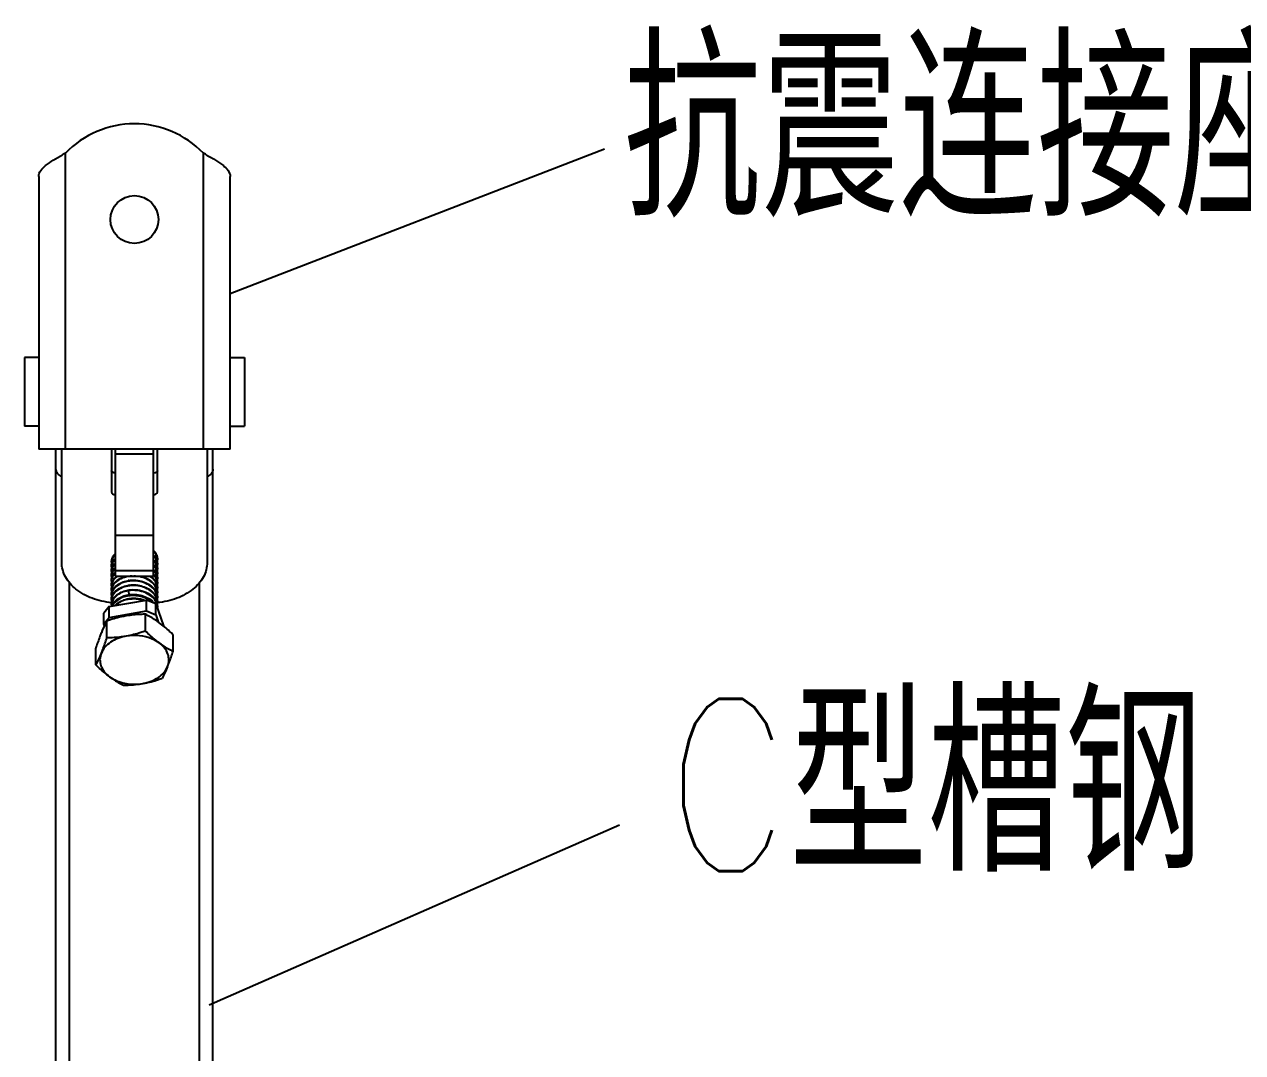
# Model space of a CAD drawing. Extents: x 27938 to 1507990, y 110129 to 923079.
# Drawn here: x 643676 to 646507, y 360611 to 363000 of the extents above; entities that cross this region are included whole.
import ezdxf

# ---------------------------------------------------------------- set-up
doc = ezdxf.new("R2010")
doc.units = 0
doc.header["$LTSCALE"] = 1000
doc.header["$MEASUREMENT"] = 0
doc.layers.add('W_DIM', color=4, linetype='Continuous')
doc.styles.get("Standard").update_dxf_attribs({"font": 'gbenor.shx', "bigfont": 'gbcbig.shx'})
doc.styles.add('wwp100', font='txt.shx', dxfattribs={"width": 0.7, "height": 400, "bigfont": 'hztxt.shx'})
doc.dimstyles.get("Standard").update_dxf_attribs({"dimtxt": 0.18, "dimasz": 0.18, "dimexe": 0.18, "dimexo": 0.0625, "dimgap": 0.09, "dimtad": 0, "dimtih": 1, "dimtoh": 1, "dimdec": 4, "dimzin": 0, "dimdsep": 46, "dimtxsty": 'Standard', "dimcen": 0.09, "dimadec": 0, "dimazin": 0, "dimtfac": 1, "dimtdec": 4, "dimtofl": 0, "dimtmove": 0, "dimatfit": 3, "dimfxl": 1, "dimtolj": 1, "dimtzin": 0, "dimarcsym": 0})

msp = doc.modelspace()

# ---------------------------------------------------------------- linework, layer by layer
at = {"linetype": 'Continuous'}
for p, q in [((643771.4, 362012.9), (643771.4, 362701.1)), ((644091.7, 362012.9), (644091.7, 362701.1)), ((643709.1, 362646.6), (643709.1, 362012.9)), ((644154, 362012.9), (644154, 362646.6)), ((643709.1, 362226.4), (643675.7, 362226.4)), ((644154, 362226.4), (644187.3, 362226.4)), ((643709.1, 362066.3), (643675.7, 362066.3)), ((644154, 362066.3), (644187.3, 362066.3)), ((644154, 362012.9), (643709.1, 362012.9)), ((643749.1, 359216.2), (643749.1, 362012.9)), ((643762.5, 361750), (643762.5, 362012.9)), ((643878.1, 362012.9), (643878.1, 361913.6)), ((643887, 362012.9), (643887, 361718.1)), ((643887, 362002.1), (643976, 362002.1)), ((643976, 361718.1), (643976, 362012.9)), ((643984.9, 361913.6), (643984.9, 362012.9)), ((644100.6, 362012.9), (644100.6, 361750)), ((644113.9, 359216.2), (644113.9, 362012.9)), ((643887, 361813.4), (643976, 361813.4)), ((643887, 361731.1), (643976, 361731.1)), ((643780.3, 359347.8), (643780.3, 361703.4)), ((643887, 361718.1), (643976, 361718.1)), ((644082.8, 359347.8), (644082.8, 361703.4)), ((643917.2, 361684.2), (643919.4, 361675)), ((643873.1, 361647.5), (643860.1, 361632.2)), ((643873.1, 361647.5), (643959.5, 361662.6)), ((643873.1, 361622.3), (643873.1, 361647.5)), ((643981.1, 361653.4), (643959.5, 361662.6)), ((643959.5, 361637.4), (643959.5, 361662.6)), ((643981.1, 361653.4), (643998.9, 361602.4)), ((643981.1, 361628.2), (643981.1, 361653.4)), ((643860.1, 361607.1), (643860.1, 361632.2)), ((643860.1, 361607.1), (643873.1, 361622.3)), ((643873.1, 361622.3), (643959.5, 361637.4)), ((643957.2, 361590.4), (643957.2, 361629.4)), ((643959.5, 361637.4), (643981.1, 361628.2)), ((643981.1, 361628.2), (643986.9, 361611.6)), ((643861.7, 361602.5), (643860.1, 361607.1)), ((643867.4, 361574.7), (643867.4, 361613.7)), ((644021.3, 361543.3), (644021.3, 361582.3)), ((643841.8, 361511.9), (643841.8, 361550.9))]:
    msp.add_line(p, q, dxfattribs=at)
for p, q in [((643675.7, 362226.4), (643675.7, 362066.3)), ((644187.3, 362226.4), (644187.3, 362066.3))]:
    msp.add_line(p, q)
msp.add_circle((643931.5, 362546.7), 55.6, dxfattribs=at)
for centre, radius, start, end in [((643931.5, 362546.7), 222.4, 43.9455, 136.0545), ((643937.6, 362388.4), 354.2, 117.9978, 119.2622), ((643925.4, 362388.4), 354.2, 60.7378, 62.0022), ((643913, 361733.6), 36.6, 135.4665, 138.8015), ((643944.8, 361748.9), 41.7, 41.2696, 41.5925), ((643945.2, 361750.6), 41.2, 39.7045, 41.528), ((643953.3, 361754.2), 31.7, 18.4603, 20.6754), ((643953.8, 361755.7), 31.1, 15.9619, 18.4588), ((643902.4, 361749.2), 24.3, 176.7735, 180.0108), ((643902.7, 361749.2), 24.6, 180.0526, 191.0446), ((643902.4, 361738.2), 24.3, 176.7894, 180.0075), ((643902.7, 361738.2), 24.5, 180.049, 190.9977), ((643913, 361722.6), 36.6, 135.4871, 138.7938), ((643913, 361711.6), 36.6, 135.4659, 138.8093), ((643945.5, 361706.8), 40.8, 38.3867, 41.6033), ((643945.1, 361705.2), 41.3, 39.969, 41.5624), ((643953.3, 361743.2), 31.7, 18.4602, 20.6744), ((643953.3, 361732.2), 31.7, 18.4602, 20.6742), ((643953.3, 361721.2), 31.7, 18.4603, 20.6751), ((643953.8, 361744.7), 31.1, 15.9611, 18.4587), ((643953.8, 361733.7), 31.1, 15.9615, 18.4587), ((643953.8, 361722.7), 31.1, 15.9624, 18.4588), ((643955.4, 361754.7), 29.5, 350.0725, 359.9827), ((643955.4, 361743.7), 29.5, 350.1241, 359.9724), ((643955.4, 361732.7), 29.5, 350.1633, 359.9862), ((643955.6, 361754.7), 29.3, 2.6981, 5.2477), ((643955.7, 361754.7), 29.2, 0.008, 2.6973), ((643955.7, 361743.7), 29.2, 359.9975, 2.695), ((643955.7, 361732.7), 29.2, 0.011, 2.6839), ((643902.4, 361727.2), 24.3, 176.785, 179.9983), ((643902.7, 361727.2), 24.6, 180.0405, 191.0531), ((643902.4, 361716.2), 24.3, 176.7769, 180.0081), ((643902.7, 361716.2), 24.5, 180.0497, 191.0016), ((643902.4, 361705.2), 24.3, 176.7867, 180.0021), ((643902.7, 361705.2), 24.5, 180.0437, 191.0051), ((643913, 361700.6), 36.6, 135.4702, 138.7951), ((643913.8, 361688.8), 37.7, 132.2645, 138.752), ((643916.1, 361686.3), 41.1, 129.2284, 132.3075), ((643928.6, 361649.6), 59.1, 98.9818, 101.0323), ((643945.7, 361694.6), 40.6, 37.6353, 41.5837), ((643953.3, 361710.1), 31.7, 18.4602, 20.6743), ((643953.3, 361699.1), 31.7, 18.4602, 20.6747), ((643953.8, 361711.7), 31.1, 15.9612, 18.4587), ((643953.8, 361700.7), 31.1, 15.9616, 18.4587), ((643955.4, 361721.7), 29.5, 350.0816, 359.9797), ((643955.4, 361710.7), 29.5, 350.141, 359.976), ((643955.6, 361721.7), 29.3, 2.6985, 5.2581), ((643955.6, 361699.7), 29.3, 2.6886, 5.2518), ((643955.7, 361721.7), 29.2, 0.005, 2.6978), ((643955.7, 361710.7), 29.2, 0.0011, 2.692), ((643902.4, 361694.2), 24.3, 176.7795, 180.0015), ((643902.7, 361694.2), 24.6, 180.0437, 191.062), ((643902.4, 361683.2), 24.3, 176.7801, 180.0075), ((643902.7, 361683.2), 24.5, 180.049, 190.9954), ((643928.5, 361617.2), 58.5, 100.5055, 101.18), ((643928.7, 361603.9), 71.7, 97.4386, 99.2614), ((643928.6, 361616.6), 59.1, 98.9052, 100.5042), ((643928.6, 361638.3), 59.4, 99.0333, 99.9567), ((643929.1, 361634.6), 63.2, 82.211, 82.5185), ((643953.3, 361688.1), 31.7, 18.4603, 20.6749), ((643953.3, 361677.1), 31.7, 18.4602, 20.6741), ((643953.3, 361666.1), 31.7, 18.4602, 20.6754), ((643953.8, 361689.7), 31.1, 15.9612, 18.4587), ((643953.6, 361678.6), 31.3, 18.117, 18.456), ((643953.8, 361667.7), 31.1, 15.9619, 18.4587), ((643953.9, 361678.7), 31.1, 15.9641, 18.119), ((643955.4, 361699.7), 29.5, 350.0747, 359.9827), ((643955.4, 361688.7), 29.5, 350.395, 359.9755), ((643955.4, 361677.7), 29.5, 350.1504, 359.9814), ((643955.7, 361699.7), 29.2, 0.008, 2.6878), ((643955.7, 361688.7), 29.2, 0.0004, 2.6959), ((643955.7, 361677.7), 29.2, 0.0063, 2.6857), ((643902.4, 361672.2), 24.3, 176.7856, 179.9966), ((643902.7, 361672.2), 24.5, 180.0384, 191.0179), ((643902.4, 361661.1), 24.3, 176.7743, 180.0077), ((643902.7, 361661.2), 24.6, 180.0498, 191.0645), ((643902.4, 361650.1), 24.3, 176.7845, 184.2112), ((643953.3, 361655.1), 31.7, 18.4602, 20.6746), ((643953.1, 361644), 31.8, 18.4202, 20.7394), ((643953.8, 361656.7), 31.1, 15.9611, 18.4587), ((643953.8, 361645.6), 31.1, 15.8298, 18.459), ((643955.4, 361666.7), 29.5, 350.0711, 359.9827), ((643955.4, 361655.7), 29.5, 350.1078, 359.9722), ((643955.6, 361666.7), 29.3, 2.6938, 5.2451), ((643955.5, 361644.5), 29.4, 2.8574, 5.2194), ((643955.7, 361666.7), 29.2, 0.008, 2.693), ((643955.7, 361655.6), 29.2, 359.9973, 2.6949), ((643955.5, 361644.5), 29.4, 0.0081, 2.8567), ((643955.5, 361644.5), 29.4, 356.5315, 0.0065)]:
    msp.add_arc(centre, radius, start, end, dxfattribs=at)
for points, knots in [([(643709.1, 362646.6), (643709.1, 362656.6), (643722.8, 362671.6), (643743.5, 362685.4), (643757.2, 362693.3), (643764.5, 362697.4)], [0, 0, 0, 0, 0.388881, 0.673899, 1, 1, 1, 1]), ([(644098.5, 362697.4), (644105.8, 362693.3), (644119.6, 362685.4), (644140.3, 362671.6), (644154, 362656.6), (644154, 362646.6)], [0, 0, 0, 0, 0.326101, 0.611119, 1, 1, 1, 1]), ([(643762.4, 361949), (643758.6, 361950.9), (643752.1, 361955.6), (643749.1, 361963.5), (643749.1, 361967)], [0, 0, 0, 0, 0.538137, 1, 1, 1, 1]), ([(643887, 361957.6), (643884.8, 361957.6), (643880.8, 361958.4), (643878.1, 361962.2), (643878.1, 361963.9)], [0, 0, 0, 0, 0.559761, 1, 1, 1, 1]), ([(643984.9, 361963.9), (643984.9, 361962.2), (643982.3, 361958.4), (643978.2, 361957.6), (643976, 361957.6)], [0, 0, 0, 0, 0.440239, 1, 1, 1, 1]), ([(644113.9, 361967), (644113.9, 361963.5), (644110.9, 361955.6), (644104.4, 361950.9), (644100.7, 361949)], [0, 0, 0, 0, 0.461863, 1, 1, 1, 1]), ([(643878.1, 361913.6), (643878.1, 361911.9), (643880.8, 361908.1), (643884.8, 361907.3), (643887, 361907.3)], [0, 0, 0, 0, 0.440239, 1, 1, 1, 1]), ([(643976, 361907.3), (643978.2, 361907.3), (643982.3, 361908.1), (643984.9, 361911.9), (643984.9, 361913.6)], [0, 0, 0, 0, 0.559761, 1, 1, 1, 1]), ([(643878.1, 361750.6), (643878.1, 361754.1), (643879.8, 361761.5), (643884.2, 361767.6), (643886.9, 361770.3)], [0, 0, 0, 0, 0.479607, 1, 1, 1, 1]), ([(643886.9, 361768.9), (643884.4, 361766.4), (643880.2, 361760.7), (643878.4, 361753.9), (643878.2, 361750.6)], [0, 0, 0, 0, 0.520009, 1, 1, 1, 1]), ([(643982.9, 361754.4), (643982.6, 361755.4), (643980.8, 361759.4), (643978.2, 361763.1), (643976, 361765.6)], [0, 0, 0, 0, 0.242549, 1, 1, 1, 1]), ([(643976.1, 361766.9), (643976.9, 361766), (643979.9, 361762.3), (643982.2, 361758), (643983.3, 361754.6)], [0, 0, 0, 0, 0.25985, 1, 1, 1, 1]), ([(643982.9, 361765.4), (643982.6, 361766.4), (643980.8, 361770.3), (643978.3, 361774), (643976.2, 361776.4)], [0, 0, 0, 0, 0.242679, 1, 1, 1, 1]), ([(643976.9, 361776.9), (643977.6, 361776.1), (643980.3, 361772.6), (643982.3, 361768.7), (643983.3, 361765.6)], [0, 0, 0, 0, 0.25881, 1, 1, 1, 1]), ([(643878.7, 361656.4), (643863.2, 361657.8), (643833.6, 361664.3), (643795.5, 361684.8), (643769.2, 361714.1), (643762.5, 361738.5), (643762.5, 361750)], [0, 0, 0, 0, 0.288185, 0.553327, 0.788006, 1, 1, 1, 1]), ([(643878.1, 361739.6), (643878.1, 361742.8), (643879.5, 361749.5), (643883.2, 361755.2), (643885.4, 361757.7)], [0, 0, 0, 0, 0.482588, 1, 1, 1, 1]), ([(643878.1, 361728.6), (643878.1, 361731.8), (643879.5, 361738.5), (643883.2, 361744.1), (643885.4, 361746.7)], [0, 0, 0, 0, 0.482583, 1, 1, 1, 1]), ([(643878.1, 361717.6), (643878.1, 361720.8), (643879.5, 361727.5), (643883.2, 361733.1), (643885.4, 361735.7)], [0, 0, 0, 0, 0.482587, 1, 1, 1, 1]), ([(643886.9, 361757.9), (643884.4, 361755.4), (643880.2, 361749.7), (643878.4, 361742.9), (643878.2, 361739.6)], [0, 0, 0, 0, 0.519993, 1, 1, 1, 1]), ([(643886.9, 361746.9), (643884.4, 361744.4), (643880.2, 361738.7), (643878.4, 361731.9), (643878.2, 361728.6)], [0, 0, 0, 0, 0.52002, 1, 1, 1, 1]), ([(643886.9, 361735.9), (643884.4, 361733.3), (643880.2, 361727.7), (643878.4, 361720.9), (643878.2, 361717.6)], [0, 0, 0, 0, 0.520002, 1, 1, 1, 1]), ([(643976, 361755.9), (643976.9, 361755), (643979.9, 361751.3), (643982.2, 361746.9), (643983.3, 361743.6)], [0, 0, 0, 0, 0.25988, 1, 1, 1, 1]), ([(643982.9, 361743.4), (643982.6, 361744.4), (643980.8, 361748.4), (643978.2, 361752.1), (643976, 361754.6)], [0, 0, 0, 0, 0.242552, 1, 1, 1, 1]), ([(643976, 361744.9), (643976.9, 361744), (643979.9, 361740.3), (643982.2, 361735.9), (643983.3, 361732.6)], [0, 0, 0, 0, 0.259876, 1, 1, 1, 1]), ([(643982.9, 361732.3), (643982.6, 361733.3), (643980.8, 361737.4), (643978.2, 361741.1), (643976, 361743.6)], [0, 0, 0, 0, 0.242544, 1, 1, 1, 1]), ([(643982.9, 361721.3), (643982.6, 361722.2), (643981, 361725.9), (643978.7, 361729.3), (643976.8, 361731.7)], [0, 0, 0, 0, 0.243219, 1, 1, 1, 1]), ([(643977.5, 361732.2), (643978.1, 361731.4), (643980.5, 361728.1), (643982.4, 361724.4), (643983.3, 361721.6)], [0, 0, 0, 0, 0.258068, 1, 1, 1, 1]), ([(644100.6, 361750), (644100.6, 361738.6), (644093.9, 361714.2), (644067.7, 361684.9), (644029.8, 361664.4), (644000.3, 361657.9), (643984.9, 361656.5)], [0, 0, 0, 0, 0.212085, 0.446759, 0.711828, 1, 1, 1, 1]), ([(643878.1, 361706.6), (643878.1, 361709.8), (643879.5, 361716.4), (643883.2, 361722.1), (643885.4, 361724.7)], [0, 0, 0, 0, 0.482586, 1, 1, 1, 1]), ([(643878.1, 361695.5), (643878.1, 361698.7), (643879.5, 361705.4), (643883.2, 361711.1), (643885.4, 361713.7)], [0, 0, 0, 0, 0.482585, 1, 1, 1, 1]), ([(643878.1, 361684.5), (643878.1, 361687.7), (643879.5, 361694.4), (643883.2, 361700.1), (643885.4, 361702.7)], [0, 0, 0, 0, 0.482588, 1, 1, 1, 1]), ([(643886.9, 361724.9), (643884.4, 361722.3), (643880.2, 361716.7), (643878.4, 361709.8), (643878.2, 361706.6)], [0, 0, 0, 0, 0.520001, 1, 1, 1, 1]), ([(643891.9, 361718.2), (643888, 361715.4), (643881.5, 361708.8), (643878.4, 361699.8), (643878.2, 361695.5)], [0, 0, 0, 0, 0.52908, 1, 1, 1, 1]), ([(643926.6, 361718.2), (643920.4, 361718), (643908.4, 361716.1), (643892.9, 361709), (643881.7, 361698.3), (643878.4, 361688.9), (643878.2, 361684.5)], [0, 0, 0, 0, 0.291873, 0.559175, 0.79302, 1, 1, 1, 1]), ([(643982.9, 361677.3), (643981.2, 361682), (643975, 361691), (643961.2, 361700.7), (643944, 361706.5), (643925.4, 361707.9), (643907.5, 361704.8), (643892.4, 361697.6), (643881.6, 361687), (643878.4, 361677.8), (643878.2, 361673.5)], [0, 0, 0, 0, 0.114222, 0.241564, 0.380183, 0.523375, 0.662466, 0.789658, 0.901085, 1, 1, 1, 1]), ([(643885.4, 361702.7), (643887.1, 361704.6), (643895.5, 361712.3), (643906.5, 361716.6), (643915, 361718.2)], [0, 0, 0, 0, 0.228177, 1, 1, 1, 1]), ([(643885.4, 361691.7), (643891.3, 361698.4), (643904.5, 361705.5), (643923.5, 361708.9), (643939.2, 361708.4), (643954.2, 361704.8), (643967.4, 361698.2), (643977.6, 361689.1), (643982, 361681.4), (643983.3, 361677.5)], [0, 0, 0, 0, 0.235001, 0.369196, 0.507414, 0.643709, 0.772807, 0.891505, 1, 1, 1, 1]), ([(643919.4, 361708), (643921.3, 361708.3), (643929, 361709.2), (643936.8, 361708.6), (643942.5, 361707.3)], [0, 0, 0, 0, 0.247797, 1, 1, 1, 1]), ([(643982.9, 361688.3), (643981.3, 361692.7), (643975.7, 361701.2), (643963, 361710.6), (643947.3, 361716.7), (643935.7, 361718.1), (643929.8, 361718.2)], [0, 0, 0, 0, 0.218898, 0.461373, 0.725247, 1, 1, 1, 1]), ([(643943.2, 361718.2), (643947.9, 361717.3), (643957, 361714.7), (643968.9, 361708.1), (643978.1, 361699.3), (643982.1, 361692.2), (643983.3, 361688.5)], [0, 0, 0, 0, 0.276521, 0.537648, 0.778453, 1, 1, 1, 1]), ([(643982.9, 361699.3), (643981.5, 361703), (643977.1, 361710.3), (643970.8, 361715.8), (643967.2, 361718.2)], [0, 0, 0, 0, 0.478395, 1, 1, 1, 1]), ([(643969.2, 361718.1), (643972.5, 361715.7), (643978.3, 361710.2), (643982.1, 361703.1), (643983.3, 361699.5)], [0, 0, 0, 0, 0.520421, 1, 1, 1, 1]), ([(643976, 361722.9), (643976.9, 361722), (643979.9, 361718.2), (643982.2, 361713.9), (643983.3, 361710.5)], [0, 0, 0, 0, 0.259878, 1, 1, 1, 1]), ([(643982.9, 361710.3), (643982.6, 361711.1), (643981.3, 361714.3), (643979.4, 361717.3), (643977.8, 361719.4)], [0, 0, 0, 0, 0.244171, 1, 1, 1, 1]), ([(643878.1, 361673.5), (643878.1, 361676.7), (643879.5, 361683.4), (643883.2, 361689.1), (643885.4, 361691.7)], [0, 0, 0, 0, 0.482586, 1, 1, 1, 1]), ([(643878.1, 361662.5), (643878.1, 361665.7), (643879.5, 361672.4), (643883.2, 361678.1), (643885.4, 361680.7)], [0, 0, 0, 0, 0.482586, 1, 1, 1, 1]), ([(643982.9, 361666.3), (643981.2, 361671), (643975, 361680), (643961.2, 361689.7), (643944, 361695.5), (643925.4, 361696.9), (643907.5, 361693.8), (643892.4, 361686.6), (643881.6, 361676), (643878.4, 361666.8), (643878.2, 361662.5)], [0, 0, 0, 0, 0.11422, 0.241557, 0.38018, 0.523371, 0.662464, 0.789655, 0.901082, 1, 1, 1, 1]), ([(643917.2, 361684.2), (643912, 361683.4), (643902.1, 361680.6), (643889.6, 361673.3), (643880.9, 361663.4), (643878.4, 361655.3), (643878.2, 361651.5)], [0, 0, 0, 0, 0.290521, 0.554658, 0.788516, 1, 1, 1, 1]), ([(643885.4, 361680.7), (643891.3, 361687.4), (643904.5, 361694.5), (643923.5, 361697.9), (643939.2, 361697.4), (643954.2, 361693.8), (643967.4, 361687.2), (643977.6, 361678.1), (643982, 361670.4), (643983.3, 361666.5)], [0, 0, 0, 0, 0.234995, 0.369193, 0.507415, 0.643708, 0.772808, 0.891506, 1, 1, 1, 1]), ([(643885.4, 361669.6), (643887.2, 361671.7), (643896.1, 361679.7), (643907.8, 361684), (643916.9, 361685.5)], [0, 0, 0, 0, 0.22749, 1, 1, 1, 1]), ([(643885.4, 361658.6), (643887.2, 361660.7), (643896.1, 361668.8), (643908, 361673.1), (643917.2, 361674.6)], [0, 0, 0, 0, 0.227377, 1, 1, 1, 1]), ([(643916, 361685.4), (643918.2, 361685.9), (643927.4, 361687.3), (643936.9, 361686.7), (643943.7, 361685)], [0, 0, 0, 0, 0.246468, 1, 1, 1, 1]), ([(643916.9, 361685.5), (643923.9, 361686.7), (643938.1, 361687), (643958.2, 361681.7), (643974.5, 361671.3), (643981.5, 361660.9), (643983.3, 361655.5)], [0, 0, 0, 0, 0.271171, 0.538307, 0.783282, 1, 1, 1, 1]), ([(643982.9, 361655.3), (643980.9, 361660.5), (643973.7, 361670.5), (643957.6, 361680.5), (643937.9, 361685.6), (643924, 361685.3), (643917.2, 361684.2)], [0, 0, 0, 0, 0.217951, 0.46337, 0.729831, 1, 1, 1, 1]), ([(643919.3, 361697), (643920.8, 361697.2), (643926.8, 361698), (643932.8, 361697.8), (643937.3, 361697.2)], [0, 0, 0, 0, 0.247252, 1, 1, 1, 1]), ([(643919.4, 361674.9), (643930.5, 361676.4), (643952.2, 361674.5), (643971.4, 361662.9), (643977.6, 361655)], [0, 0, 0, 0, 0.526254, 1, 1, 1, 1]), ([(643919.4, 361675), (643921.4, 361675.3), (643929.3, 361676.2), (643937.4, 361675.5), (643943.3, 361674.1)], [0, 0, 0, 0, 0.247915, 1, 1, 1, 1]), ([(643878.1, 361651.5), (643878.1, 361654.7), (643879.5, 361661.4), (643883.2, 361667.1), (643885.4, 361669.6)], [0, 0, 0, 0, 0.482589, 1, 1, 1, 1]), ([(643879.5, 361648.6), (643879.8, 361649.5), (643881.3, 361653.1), (643883.5, 361656.4), (643885.4, 361658.6)], [0, 0, 0, 0, 0.241445, 1, 1, 1, 1]), ([(643972.9, 361657), (643966.5, 361663.1), (643953.8, 361669.6), (643935.6, 361673), (643921.3, 361673.1), (643907.7, 361670.4), (643892.7, 361664.1), (643883.5, 361655.5), (643880.4, 361648.8)], [0, 0, 0, 0, 0.255096, 0.39268, 0.530602, 0.663916, 0.788307, 1, 1, 1, 1]), ([(643886.7, 361649.9), (643894.5, 361658), (643911.9, 361665.3), (643935.6, 361666.3), (643948.1, 361663.7), (643954, 361661.6)], [0, 0, 0, 0, 0.470214, 0.736055, 1, 1, 1, 1]), ([(643902.1, 361660.4), (643905.9, 361662.4), (643923, 361668.7), (643942.7, 361667.2), (643955.3, 361661.9)], [0, 0, 0, 0, 0.239303, 1, 1, 1, 1]), ([(643912.3, 361625.7), (643908.5, 361625), (643893.3, 361622), (643878.4, 361617.5), (643867.4, 361613.7)], [0, 0, 0, 0, 0.248499, 1, 1, 1, 1]), ([(643957.2, 361629.4), (643953.5, 361629.4), (643938.5, 361629.1), (643923.4, 361627.6), (643912.3, 361625.7)], [0, 0, 0, 0, 0.246121, 1, 1, 1, 1]), ([(643989.2, 361609.9), (643986.6, 361611.9), (643976.3, 361619.1), (643965.4, 361625.3), (643957.2, 361629.4)], [0, 0, 0, 0, 0.263099, 1, 1, 1, 1]), ([(643867.4, 361613.7), (643866.3, 361611.7), (643861.7, 361602.8), (643857.5, 361593.6), (643854.6, 361586.4)], [0, 0, 0, 0, 0.226572, 1, 1, 1, 1]), ([(643957.2, 361590.4), (643953.5, 361589.1), (643938.8, 361584.3), (643923.7, 361580.5), (643912.3, 361578.5)], [0, 0, 0, 0, 0.251163, 1, 1, 1, 1]), ([(643989.2, 361562.8), (643986.5, 361564.8), (643975.3, 361573.4), (643964.9, 361582.9), (643957.2, 361590.4)], [0, 0, 0, 0, 0.240981, 1, 1, 1, 1]), ([(644021.3, 361582.3), (644018.7, 361584.8), (644008.4, 361594.6), (643997.7, 361603.7), (643989.2, 361609.9)], [0, 0, 0, 0, 0.257895, 1, 1, 1, 1]), ([(643854.6, 361586.4), (643853.5, 361583.7), (643848.9, 361572), (643844.8, 361560.1), (643841.8, 361550.9)], [0, 0, 0, 0, 0.233658, 1, 1, 1, 1]), ([(643912.3, 361578.5), (643905.7, 361577.3), (643893, 361573.9), (643876, 361565.2), (643862.7, 361553.7), (643856.6, 361544.1), (643854.6, 361539.2)], [0, 0, 0, 0, 0.27851, 0.540172, 0.780428, 1, 1, 1, 1]), ([(643854.6, 361539.2), (643855.7, 361541.9), (643860.3, 361553.6), (643864.4, 361565.5), (643867.4, 361574.7)], [0, 0, 0, 0, 0.233658, 1, 1, 1, 1]), ([(643912.3, 361578.5), (643908.5, 361577.8), (643893.7, 361575.6), (643878.6, 361574.8), (643867.4, 361574.7)], [0, 0, 0, 0, 0.254083, 1, 1, 1, 1]), ([(643989.2, 361562.8), (643984.2, 361566.5), (643960.8, 361579.4), (643932.3, 361582), (643912.3, 361578.5)], [0, 0, 0, 0, 0.235366, 1, 1, 1, 1]), ([(644008.4, 361507.8), (644010.3, 361512.4), (644012.5, 361522.4), (644010, 361537.7), (644002, 361551.8), (643993.8, 361559.4), (643989.2, 361562.8)], [0, 0, 0, 0, 0.238229, 0.47528, 0.726056, 1, 1, 1, 1]), ([(643989.2, 361562.8), (643991.9, 361560.8), (644002.1, 361553.6), (644013, 361547.4), (644021.3, 361543.3)], [0, 0, 0, 0, 0.263099, 1, 1, 1, 1]), ([(643854.6, 361539.2), (643853.5, 361536.6), (643849.6, 361527.4), (643845.2, 361518.3), (643841.8, 361511.9)], [0, 0, 0, 0, 0.275005, 1, 1, 1, 1]), ([(643854.6, 361539.2), (643852.7, 361534.6), (643850.5, 361524.6), (643853, 361509.3), (643861.1, 361495.2), (643869.2, 361487.6), (643873.8, 361484.2)], [0, 0, 0, 0, 0.238229, 0.47528, 0.726056, 1, 1, 1, 1]), ([(644008.4, 361507.8), (644009.6, 361510.5), (644014.2, 361522.2), (644018.3, 361534.1), (644021.3, 361543.3)], [0, 0, 0, 0, 0.233658, 1, 1, 1, 1]), ([(643873.8, 361484.2), (643871.1, 361486.3), (643859.9, 361494.9), (643849.4, 361504.4), (643841.8, 361511.9)], [0, 0, 0, 0, 0.240981, 1, 1, 1, 1]), ([(643950.7, 361468.5), (643957.4, 361469.7), (643970.1, 361473.1), (643987, 361481.8), (644000.4, 361493.3), (644006.4, 361502.9), (644008.4, 361507.8)], [0, 0, 0, 0, 0.27851, 0.540172, 0.780428, 1, 1, 1, 1]), ([(644008.4, 361507.8), (644007.4, 361505.2), (644003.5, 361496), (643999.1, 361486.9), (643995.6, 361480.5)], [0, 0, 0, 0, 0.275005, 1, 1, 1, 1]), ([(643873.8, 361484.2), (643876.5, 361482.3), (643886.7, 361475.1), (643897.6, 361468.9), (643905.9, 361464.8)], [0, 0, 0, 0, 0.263099, 1, 1, 1, 1]), ([(643873.8, 361484.2), (643878.8, 361480.5), (643902.2, 361467.6), (643930.7, 361465), (643950.7, 361468.5)], [0, 0, 0, 0, 0.235366, 1, 1, 1, 1]), ([(643950.7, 361468.5), (643954.5, 361469.2), (643969.7, 361472.2), (643984.6, 361476.7), (643995.6, 361480.5)], [0, 0, 0, 0, 0.248499, 1, 1, 1, 1]), ([(643905.9, 361464.8), (643909.6, 361464.8), (643924.6, 361465.1), (643939.6, 361466.6), (643950.7, 361468.5)], [0, 0, 0, 0, 0.246121, 1, 1, 1, 1])]:
    msp.add_open_spline(points, degree=3, knots=knots, dxfattribs=at)
for points in [[(643984.8, 361757.4), (643984.6, 361759.7), (643984.1, 361762), (643983.3, 361764.2)], [(643983.7, 361764.3), (643984.5, 361761.6), (643984.9, 361758.9), (643984.9, 361756.1)], [(643984.9, 361745.1), (643984.7, 361747.8), (643984.2, 361750.6), (643983.3, 361753.2)], [(643984.9, 361734.1), (643984.7, 361736.8), (643984.2, 361739.6), (643983.3, 361742.2)], [(643984.8, 361724.4), (643984.6, 361726.7), (643984.1, 361729), (643983.3, 361731.2)], [(643983.7, 361753.3), (643984.5, 361750.6), (643984.9, 361747.9), (643984.9, 361745.1)], [(643983.7, 361742.3), (643984.5, 361739.6), (643984.9, 361736.8), (643984.9, 361734.1)], [(643983.7, 361731.3), (643984.5, 361728.6), (643984.9, 361725.8), (643984.9, 361723.1)], [(643984.9, 361712.1), (643984.7, 361714.8), (643984.2, 361717.6), (643983.3, 361720.2)], [(643984.8, 361702.4), (643984.6, 361704.7), (643984.1, 361707), (643983.3, 361709.2)], [(643983.7, 361720.3), (643984.5, 361717.6), (643984.9, 361714.8), (643984.9, 361712.1)], [(643983.7, 361709.2), (643984.5, 361706.6), (643984.9, 361703.8), (643984.9, 361701.1)], [(643984.9, 361690), (643984.7, 361692.8), (643984.2, 361695.5), (643983.3, 361698.2)], [(643984.9, 361679), (643984.7, 361681.8), (643984.2, 361684.5), (643983.3, 361687.1)], [(643984.8, 361669.3), (643984.6, 361671.6), (643984.1, 361673.9), (643983.3, 361676.1)], [(643983.7, 361698.2), (643984.5, 361695.6), (643984.9, 361692.8), (643984.9, 361690.1)], [(643983.7, 361687.2), (643984.5, 361684.6), (643984.9, 361681.8), (643984.9, 361679)], [(643983.7, 361676.2), (643984.5, 361673.6), (643984.9, 361670.8), (643984.9, 361668)], [(643984.9, 361657), (643984.7, 361659.8), (643984.2, 361662.5), (643983.3, 361665.1)], [(643984.8, 361647.2), (643984.6, 361649.5), (643984.1, 361651.8), (643983.3, 361654)], [(643983.7, 361665.2), (643984.5, 361662.6), (643984.9, 361659.8), (643984.9, 361657)], [(643983.8, 361654.1), (643984.5, 361651.5), (643984.9, 361648.7), (643984.9, 361646)]]:
    msp.add_open_spline(points, degree=3, dxfattribs=at)

# ---------------------------------------------------------------- texts
at = {"layer": 'W_DIM', "color": 7, "style": 'wwp100', "width": 0.8}
for s, p in [('抗震连接座A', (645068.3, 362554.3)), ('C型槽钢', (645166.1, 361032.9))]:
    msp.add_text(s, height=400, dxfattribs=at).set_placement(p)

# ---------------------------------------------------------------- leaders
at = {"layer": 'W_DIM', "color": 7}
for points in [[(644154, 362375.1), (645024.1, 362711.3)], [(644104.8, 360722), (645058.5, 361140.1)]]:
    msp.add_leader(points, dimstyle='Standard', override={"dimgap": 20}, dxfattribs=at)

doc.saveas('drawing.dxf')
